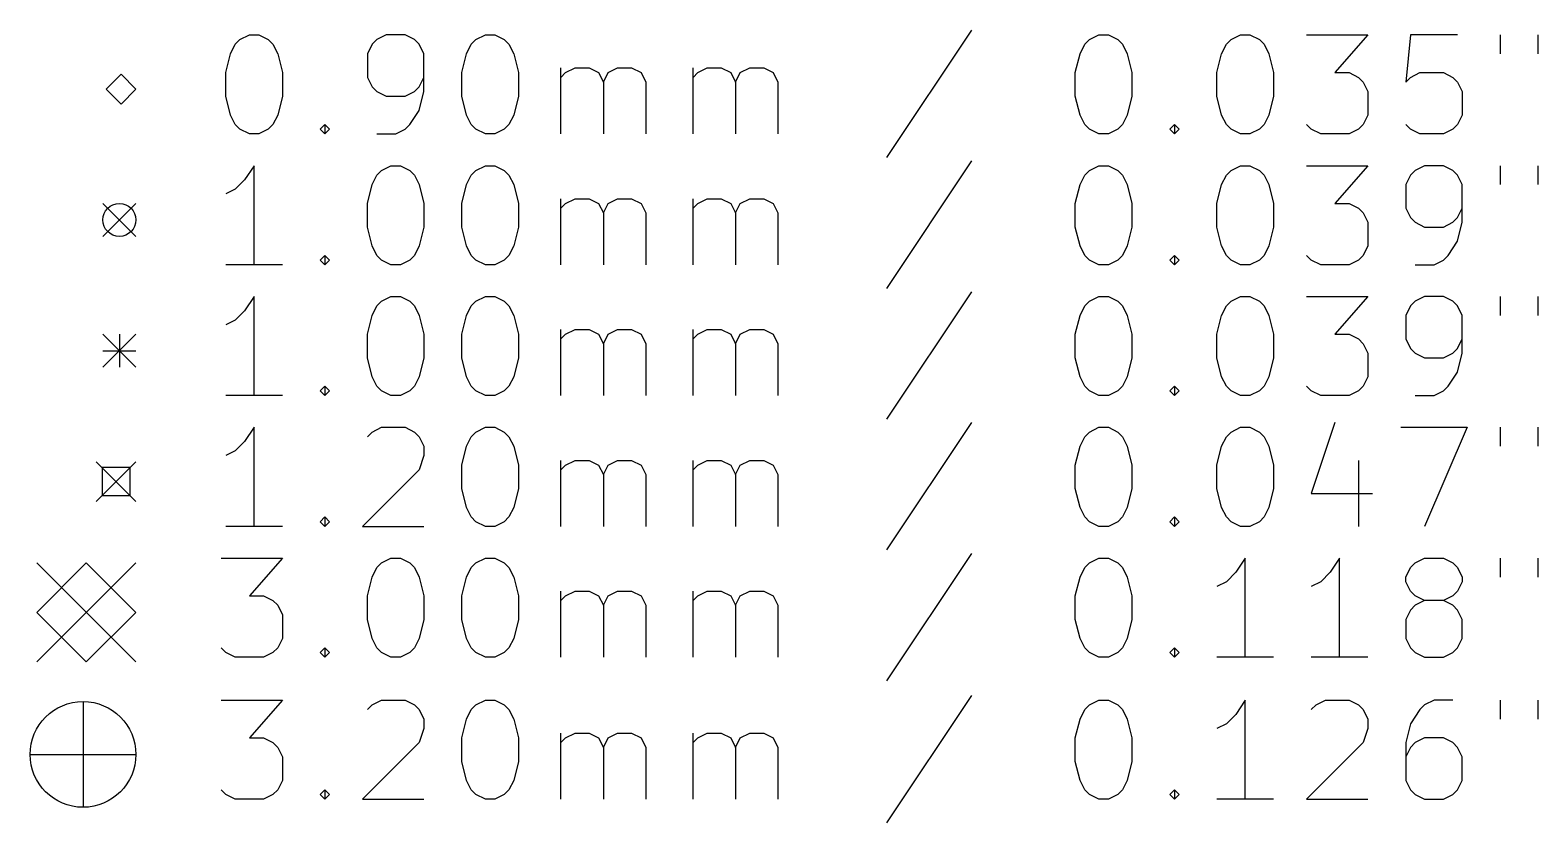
# Model space of a CAD drawing. Extents: x 102.2 to 195.4, y -184.4 to -88.1.
# Drawn here: x 102.16 to 147.8, y -183.97 to -159.97 of the extents above; entities that cross this region are included whole.
import ezdxf

# ---------------------------------------------------------------- set-up
doc = ezdxf.new("R2010")
doc.units = 0
doc.header["$MEASUREMENT"] = 0
doc.layers.add('BLACK', color=7, linetype='CONTINUOUS')

msp = doc.modelspace()

# ---------------------------------------------------------------- linework, layer by layer
at = {"layer": 'BLACK', "linetype": 'CONTINUOUS'}
for p, q in [((108.51, -160.261), (108.796, -160.118)), ((108.796, -160.118), (109.081, -160.118)), ((109.081, -160.118), (109.367, -160.261)), ((112.939, -160.118), (112.653, -160.261)), ((113.51, -160.118), (112.939, -160.118)), ((113.796, -160.261), (113.51, -160.118)), ((115.653, -160.261), (115.939, -160.118)), ((115.939, -160.118), (116.224, -160.118)), ((116.224, -160.118), (116.51, -160.261)), ((130.653, -159.975), (128.081, -163.832)), ((134.224, -160.261), (134.51, -160.118)), ((134.51, -160.118), (134.796, -160.118)), ((134.796, -160.118), (135.081, -160.261)), ((138.51, -160.261), (138.796, -160.118)), ((138.796, -160.118), (139.081, -160.118)), ((139.081, -160.118), (139.367, -160.261)), ((140.796, -160.118), (142.653, -160.118)), ((142.653, -160.118), (141.653, -161.261)), ((143.939, -160.118), (143.796, -161.547)), ((145.367, -160.118), (143.939, -160.118)), ((146.653, -160.118), (146.653, -160.69)), ((147.796, -160.118), (147.796, -160.69)), ((108.224, -160.69), (108.367, -160.404)), ((108.367, -160.404), (108.51, -160.261)), ((109.367, -160.261), (109.51, -160.404)), ((109.51, -160.404), (109.653, -160.69)), ((112.51, -160.404), (112.367, -160.69)), ((112.653, -160.261), (112.51, -160.404)), ((113.939, -160.404), (113.796, -160.261)), ((114.081, -160.69), (113.939, -160.404)), ((115.367, -160.69), (115.51, -160.404)), ((115.51, -160.404), (115.653, -160.261)), ((116.51, -160.261), (116.653, -160.404)), ((116.653, -160.404), (116.796, -160.69)), ((133.939, -160.69), (134.081, -160.404)), ((134.081, -160.404), (134.224, -160.261)), ((135.081, -160.261), (135.224, -160.404)), ((135.224, -160.404), (135.367, -160.69)), ((138.224, -160.69), (138.367, -160.404)), ((138.367, -160.404), (138.51, -160.261)), ((139.367, -160.261), (139.51, -160.404)), ((139.51, -160.404), (139.653, -160.69)), ((108.081, -161.261), (108.224, -160.69)), ((109.653, -160.69), (109.796, -161.261)), ((112.367, -160.69), (112.367, -161.404)), ((114.081, -161.832), (114.081, -160.69)), ((115.224, -161.261), (115.367, -160.69)), ((116.796, -160.69), (116.939, -161.261)), ((133.796, -161.261), (133.939, -160.69)), ((135.367, -160.69), (135.51, -161.261)), ((138.081, -161.261), (138.224, -160.69)), ((139.653, -160.69), (139.796, -161.261)), ((104.91, -161.311), (104.46, -161.761)), ((105.36, -161.761), (104.91, -161.311)), ((108.081, -161.975), (108.081, -161.261)), ((109.796, -161.261), (109.796, -161.975)), ((112.367, -161.404), (112.51, -161.69)), ((113.939, -161.69), (114.081, -161.404)), ((115.224, -161.975), (115.224, -161.261)), ((116.939, -161.261), (116.939, -161.975)), ((118.224, -163.118), (118.224, -161.118)), ((118.224, -161.404), (118.367, -161.261)), ((118.367, -161.261), (118.653, -161.118)), ((118.653, -161.118), (119.081, -161.118)), ((119.081, -161.118), (119.367, -161.261)), ((119.367, -161.261), (119.51, -161.547)), ((119.51, -161.547), (119.653, -161.261)), ((119.51, -161.547), (119.51, -163.118)), ((119.653, -161.261), (119.939, -161.118)), ((119.939, -161.118), (120.367, -161.118)), ((120.367, -161.118), (120.653, -161.261)), ((120.653, -161.261), (120.796, -161.547)), ((120.796, -161.547), (120.796, -163.118)), ((122.224, -163.118), (122.224, -161.118)), ((122.224, -161.404), (122.367, -161.261)), ((122.367, -161.261), (122.653, -161.118)), ((122.653, -161.118), (123.081, -161.118)), ((123.081, -161.118), (123.367, -161.261)), ((123.367, -161.261), (123.51, -161.547)), ((123.51, -161.547), (123.653, -161.261)), ((123.51, -161.547), (123.51, -163.118)), ((123.653, -161.261), (123.939, -161.118)), ((123.939, -161.118), (124.367, -161.118)), ((124.367, -161.118), (124.653, -161.261)), ((124.653, -161.261), (124.796, -161.547)), ((124.796, -161.547), (124.796, -163.118)), ((133.796, -161.975), (133.796, -161.261)), ((135.51, -161.261), (135.51, -161.975)), ((138.081, -161.975), (138.081, -161.261)), ((139.796, -161.261), (139.796, -161.975)), ((141.653, -161.261), (142.081, -161.261)), ((142.081, -161.261), (142.367, -161.404)), ((142.367, -161.404), (142.51, -161.547)), ((142.51, -161.547), (142.653, -161.832)), ((143.796, -161.547), (143.939, -161.404)), ((143.939, -161.404), (144.224, -161.261)), ((144.224, -161.261), (144.939, -161.261)), ((144.939, -161.261), (145.224, -161.404)), ((145.224, -161.404), (145.367, -161.547)), ((145.367, -161.547), (145.51, -161.832)), ((104.46, -161.761), (104.91, -162.211)), ((104.91, -162.211), (105.36, -161.761)), ((108.224, -162.547), (108.081, -161.975)), ((109.796, -161.975), (109.653, -162.547)), ((112.51, -161.69), (112.653, -161.832)), ((112.653, -161.832), (112.939, -161.975)), ((112.939, -161.975), (113.51, -161.975)), ((113.51, -161.975), (113.796, -161.832)), ((113.796, -161.832), (113.939, -161.69)), ((113.939, -162.404), (114.081, -161.832)), ((115.367, -162.547), (115.224, -161.975)), ((116.939, -161.975), (116.796, -162.547)), ((133.939, -162.547), (133.796, -161.975)), ((135.51, -161.975), (135.367, -162.547)), ((138.224, -162.547), (138.081, -161.975)), ((139.796, -161.975), (139.653, -162.547)), ((142.653, -161.832), (142.653, -162.547)), ((145.51, -161.832), (145.51, -162.547)), ((113.653, -162.832), (113.939, -162.404)), ((108.367, -162.832), (108.224, -162.547)), ((108.51, -162.975), (108.367, -162.832)), ((109.51, -162.832), (109.367, -162.975)), ((109.653, -162.547), (109.51, -162.832)), ((110.939, -162.975), (111.081, -162.832)), ((111.081, -162.832), (111.224, -162.975)), ((111.081, -162.832), (111.081, -163.118)), ((113.51, -162.975), (113.653, -162.832)), ((115.51, -162.832), (115.367, -162.547)), ((115.653, -162.975), (115.51, -162.832)), ((116.653, -162.832), (116.51, -162.975)), ((116.796, -162.547), (116.653, -162.832)), ((134.081, -162.832), (133.939, -162.547)), ((134.224, -162.975), (134.081, -162.832)), ((135.224, -162.832), (135.081, -162.975)), ((135.367, -162.547), (135.224, -162.832)), ((136.653, -162.975), (136.796, -162.832)), ((136.796, -162.832), (136.939, -162.975)), ((136.796, -162.832), (136.796, -163.118)), ((138.367, -162.832), (138.224, -162.547)), ((138.51, -162.975), (138.367, -162.832)), ((139.51, -162.832), (139.367, -162.975)), ((139.653, -162.547), (139.51, -162.832)), ((140.939, -162.975), (140.796, -162.832)), ((142.51, -162.832), (142.367, -162.975)), ((142.653, -162.547), (142.51, -162.832)), ((143.939, -162.975), (143.796, -162.832)), ((145.367, -162.832), (145.224, -162.975)), ((145.51, -162.547), (145.367, -162.832)), ((108.796, -163.118), (108.51, -162.975)), ((109.081, -163.118), (108.796, -163.118)), ((109.367, -162.975), (109.081, -163.118)), ((111.081, -163.118), (110.939, -162.975)), ((111.224, -162.975), (111.081, -163.118)), ((112.653, -163.118), (113.224, -163.118)), ((113.224, -163.118), (113.51, -162.975)), ((115.939, -163.118), (115.653, -162.975)), ((116.224, -163.118), (115.939, -163.118)), ((116.51, -162.975), (116.224, -163.118)), ((134.51, -163.118), (134.224, -162.975)), ((134.796, -163.118), (134.51, -163.118)), ((135.081, -162.975), (134.796, -163.118)), ((136.796, -163.118), (136.653, -162.975)), ((136.939, -162.975), (136.796, -163.118)), ((138.796, -163.118), (138.51, -162.975)), ((139.081, -163.118), (138.796, -163.118)), ((139.367, -162.975), (139.081, -163.118)), ((141.224, -163.118), (140.939, -162.975)), ((142.081, -163.118), (141.224, -163.118)), ((142.367, -162.975), (142.081, -163.118)), ((144.224, -163.118), (143.939, -162.975)), ((144.939, -163.118), (144.224, -163.118)), ((145.224, -162.975), (144.939, -163.118)), ((108.939, -164.078), (108.653, -164.507)), ((108.939, -167.078), (108.939, -164.078)), ((112.653, -164.364), (112.796, -164.221)), ((112.796, -164.221), (113.081, -164.078)), ((113.081, -164.078), (113.367, -164.078)), ((113.367, -164.078), (113.653, -164.221)), ((113.653, -164.221), (113.796, -164.364)), ((115.51, -164.364), (115.653, -164.221)), ((115.653, -164.221), (115.939, -164.078)), ((115.939, -164.078), (116.224, -164.078)), ((116.224, -164.078), (116.51, -164.221)), ((116.51, -164.221), (116.653, -164.364)), ((130.653, -163.935), (128.081, -167.792)), ((134.081, -164.364), (134.224, -164.221)), ((134.224, -164.221), (134.51, -164.078)), ((134.51, -164.078), (134.796, -164.078)), ((134.796, -164.078), (135.081, -164.221)), ((135.081, -164.221), (135.224, -164.364)), ((138.367, -164.364), (138.51, -164.221)), ((138.51, -164.221), (138.796, -164.078)), ((138.796, -164.078), (139.081, -164.078)), ((139.081, -164.078), (139.367, -164.221)), ((139.367, -164.221), (139.51, -164.364)), ((140.796, -164.078), (142.653, -164.078)), ((142.653, -164.078), (141.653, -165.221)), ((144.081, -164.221), (143.939, -164.364)), ((144.367, -164.078), (144.081, -164.221)), ((144.939, -164.078), (144.367, -164.078)), ((145.224, -164.221), (144.939, -164.078)), ((145.367, -164.364), (145.224, -164.221)), ((146.653, -164.078), (146.653, -164.65)), ((147.796, -164.078), (147.796, -164.65)), ((108.653, -164.507), (108.367, -164.792)), ((112.367, -165.221), (112.51, -164.65)), ((112.51, -164.65), (112.653, -164.364)), ((113.796, -164.364), (113.939, -164.65)), ((113.939, -164.65), (114.081, -165.221)), ((115.224, -165.221), (115.367, -164.65)), ((115.367, -164.65), (115.51, -164.364)), ((116.653, -164.364), (116.796, -164.65)), ((116.796, -164.65), (116.939, -165.221)), ((133.796, -165.221), (133.939, -164.65)), ((133.939, -164.65), (134.081, -164.364)), ((135.224, -164.364), (135.367, -164.65)), ((135.367, -164.65), (135.51, -165.221)), ((138.081, -165.221), (138.224, -164.65)), ((138.224, -164.65), (138.367, -164.364)), ((139.51, -164.364), (139.653, -164.65)), ((139.653, -164.65), (139.796, -165.221)), ((143.939, -164.364), (143.796, -164.65)), ((143.796, -164.65), (143.796, -165.364)), ((145.51, -164.65), (145.367, -164.364)), ((145.51, -165.792), (145.51, -164.65)), ((108.367, -164.792), (108.081, -164.935)), ((118.224, -167.078), (118.224, -165.078)), ((118.367, -165.221), (118.653, -165.078)), ((118.653, -165.078), (119.081, -165.078)), ((119.081, -165.078), (119.367, -165.221)), ((119.653, -165.221), (119.939, -165.078)), ((119.939, -165.078), (120.367, -165.078)), ((120.367, -165.078), (120.653, -165.221)), ((122.224, -167.078), (122.224, -165.078)), ((122.367, -165.221), (122.653, -165.078)), ((122.653, -165.078), (123.081, -165.078)), ((123.081, -165.078), (123.367, -165.221)), ((123.653, -165.221), (123.939, -165.078)), ((123.939, -165.078), (124.367, -165.078)), ((124.367, -165.078), (124.653, -165.221)), ((104.36, -165.221), (105.36, -166.221)), ((105.36, -165.221), (104.36, -166.221)), ((112.367, -165.935), (112.367, -165.221)), ((114.081, -165.221), (114.081, -165.935)), ((115.224, -165.935), (115.224, -165.221)), ((116.939, -165.221), (116.939, -165.935)), ((118.224, -165.364), (118.367, -165.221)), ((119.367, -165.221), (119.51, -165.507)), ((119.51, -165.507), (119.653, -165.221)), ((119.51, -165.507), (119.51, -167.078)), ((120.653, -165.221), (120.796, -165.507)), ((120.796, -165.507), (120.796, -167.078)), ((122.224, -165.364), (122.367, -165.221)), ((123.367, -165.221), (123.51, -165.507)), ((123.51, -165.507), (123.653, -165.221)), ((123.51, -165.507), (123.51, -167.078)), ((124.653, -165.221), (124.796, -165.507)), ((124.796, -165.507), (124.796, -167.078)), ((133.796, -165.935), (133.796, -165.221)), ((135.51, -165.221), (135.51, -165.935)), ((138.081, -165.935), (138.081, -165.221)), ((139.796, -165.221), (139.796, -165.935)), ((141.653, -165.221), (142.081, -165.221)), ((142.081, -165.221), (142.367, -165.364)), ((142.367, -165.364), (142.51, -165.507)), ((142.51, -165.507), (142.653, -165.792)), ((143.796, -165.364), (143.939, -165.65)), ((143.939, -165.65), (144.081, -165.792)), ((145.224, -165.792), (145.367, -165.65)), ((145.367, -165.65), (145.51, -165.364)), ((112.51, -166.507), (112.367, -165.935)), ((114.081, -165.935), (113.939, -166.507)), ((115.367, -166.507), (115.224, -165.935)), ((116.939, -165.935), (116.796, -166.507)), ((133.939, -166.507), (133.796, -165.935)), ((135.51, -165.935), (135.367, -166.507)), ((138.224, -166.507), (138.081, -165.935)), ((139.796, -165.935), (139.653, -166.507)), ((142.653, -165.792), (142.653, -166.507)), ((144.081, -165.792), (144.367, -165.935)), ((144.367, -165.935), (144.939, -165.935)), ((144.939, -165.935), (145.224, -165.792)), ((145.367, -166.364), (145.51, -165.792)), ((112.653, -166.792), (112.51, -166.507)), ((113.939, -166.507), (113.796, -166.792)), ((115.51, -166.792), (115.367, -166.507)), ((116.796, -166.507), (116.653, -166.792)), ((134.081, -166.792), (133.939, -166.507)), ((135.367, -166.507), (135.224, -166.792)), ((138.367, -166.792), (138.224, -166.507)), ((139.653, -166.507), (139.51, -166.792)), ((142.653, -166.507), (142.51, -166.792)), ((145.081, -166.792), (145.367, -166.364)), ((110.939, -166.935), (111.081, -166.792)), ((111.081, -167.078), (110.939, -166.935)), ((111.081, -166.792), (111.224, -166.935)), ((111.081, -166.792), (111.081, -167.078)), ((111.224, -166.935), (111.081, -167.078)), ((112.796, -166.935), (112.653, -166.792)), ((113.081, -167.078), (112.796, -166.935)), ((113.653, -166.935), (113.367, -167.078)), ((113.796, -166.792), (113.653, -166.935)), ((115.653, -166.935), (115.51, -166.792)), ((115.939, -167.078), (115.653, -166.935)), ((116.51, -166.935), (116.224, -167.078)), ((116.653, -166.792), (116.51, -166.935)), ((134.224, -166.935), (134.081, -166.792)), ((134.51, -167.078), (134.224, -166.935)), ((135.081, -166.935), (134.796, -167.078)), ((135.224, -166.792), (135.081, -166.935)), ((136.653, -166.935), (136.796, -166.792)), ((136.796, -167.078), (136.653, -166.935)), ((136.796, -166.792), (136.939, -166.935)), ((136.796, -166.792), (136.796, -167.078)), ((136.939, -166.935), (136.796, -167.078)), ((138.51, -166.935), (138.367, -166.792)), ((138.796, -167.078), (138.51, -166.935)), ((139.367, -166.935), (139.081, -167.078)), ((139.51, -166.792), (139.367, -166.935)), ((140.939, -166.935), (140.796, -166.792)), ((141.224, -167.078), (140.939, -166.935)), ((142.367, -166.935), (142.081, -167.078)), ((142.51, -166.792), (142.367, -166.935)), ((144.653, -167.078), (144.939, -166.935)), ((144.939, -166.935), (145.081, -166.792)), ((109.796, -167.078), (108.081, -167.078)), ((113.367, -167.078), (113.081, -167.078)), ((116.224, -167.078), (115.939, -167.078)), ((134.796, -167.078), (134.51, -167.078)), ((139.081, -167.078), (138.796, -167.078)), ((142.081, -167.078), (141.224, -167.078)), ((144.081, -167.078), (144.653, -167.078)), ((130.653, -167.895), (128.081, -171.752)), ((108.939, -168.038), (108.653, -168.467)), ((108.939, -171.038), (108.939, -168.038)), ((112.51, -168.61), (112.653, -168.324)), ((112.653, -168.324), (112.796, -168.181)), ((112.796, -168.181), (113.081, -168.038)), ((113.081, -168.038), (113.367, -168.038)), ((113.367, -168.038), (113.653, -168.181)), ((113.653, -168.181), (113.796, -168.324)), ((113.796, -168.324), (113.939, -168.61)), ((115.367, -168.61), (115.51, -168.324)), ((115.51, -168.324), (115.653, -168.181)), ((115.653, -168.181), (115.939, -168.038)), ((115.939, -168.038), (116.224, -168.038)), ((116.224, -168.038), (116.51, -168.181)), ((116.51, -168.181), (116.653, -168.324)), ((116.653, -168.324), (116.796, -168.61)), ((133.939, -168.61), (134.081, -168.324)), ((134.081, -168.324), (134.224, -168.181)), ((134.224, -168.181), (134.51, -168.038)), ((134.51, -168.038), (134.796, -168.038)), ((134.796, -168.038), (135.081, -168.181)), ((135.081, -168.181), (135.224, -168.324)), ((135.224, -168.324), (135.367, -168.61)), ((138.224, -168.61), (138.367, -168.324)), ((138.367, -168.324), (138.51, -168.181)), ((138.51, -168.181), (138.796, -168.038)), ((138.796, -168.038), (139.081, -168.038)), ((139.081, -168.038), (139.367, -168.181)), ((139.367, -168.181), (139.51, -168.324)), ((139.51, -168.324), (139.653, -168.61)), ((140.796, -168.038), (142.653, -168.038)), ((142.653, -168.038), (141.653, -169.181)), ((143.939, -168.324), (143.796, -168.61)), ((144.081, -168.181), (143.939, -168.324)), ((144.367, -168.038), (144.081, -168.181)), ((144.939, -168.038), (144.367, -168.038)), ((145.224, -168.181), (144.939, -168.038)), ((145.367, -168.324), (145.224, -168.181)), ((145.51, -168.61), (145.367, -168.324)), ((146.653, -168.038), (146.653, -168.61)), ((147.796, -168.038), (147.796, -168.61)), ((108.367, -168.752), (108.081, -168.895)), ((108.653, -168.467), (108.367, -168.752)), ((112.367, -169.181), (112.51, -168.61)), ((113.939, -168.61), (114.081, -169.181)), ((115.224, -169.181), (115.367, -168.61)), ((116.796, -168.61), (116.939, -169.181)), ((133.796, -169.181), (133.939, -168.61)), ((135.367, -168.61), (135.51, -169.181)), ((138.081, -169.181), (138.224, -168.61)), ((139.653, -168.61), (139.796, -169.181)), ((143.796, -168.61), (143.796, -169.324)), ((145.51, -169.752), (145.51, -168.61)), ((104.359, -169.181), (105.36, -170.181)), ((105.36, -169.181), (104.359, -170.181)), ((104.86, -169.181), (104.86, -170.181)), ((112.367, -169.895), (112.367, -169.181)), ((114.081, -169.181), (114.081, -169.895)), ((115.224, -169.895), (115.224, -169.181)), ((116.939, -169.181), (116.939, -169.895)), ((118.224, -171.038), (118.224, -169.038)), ((118.224, -169.324), (118.367, -169.181)), ((118.367, -169.181), (118.653, -169.038)), ((118.653, -169.038), (119.081, -169.038)), ((119.081, -169.038), (119.367, -169.181)), ((119.367, -169.181), (119.51, -169.467)), ((119.51, -169.467), (119.653, -169.181)), ((119.653, -169.181), (119.939, -169.038)), ((119.939, -169.038), (120.367, -169.038)), ((120.367, -169.038), (120.653, -169.181)), ((120.653, -169.181), (120.796, -169.467)), ((122.224, -171.038), (122.224, -169.038)), ((122.224, -169.324), (122.367, -169.181)), ((122.367, -169.181), (122.653, -169.038)), ((122.653, -169.038), (123.081, -169.038)), ((123.081, -169.038), (123.367, -169.181)), ((123.367, -169.181), (123.51, -169.467)), ((123.51, -169.467), (123.653, -169.181)), ((123.653, -169.181), (123.939, -169.038)), ((123.939, -169.038), (124.367, -169.038)), ((124.367, -169.038), (124.653, -169.181)), ((124.653, -169.181), (124.796, -169.467)), ((133.796, -169.895), (133.796, -169.181)), ((135.51, -169.181), (135.51, -169.895)), ((138.081, -169.895), (138.081, -169.181)), ((139.796, -169.181), (139.796, -169.895)), ((141.653, -169.181), (142.081, -169.181)), ((142.081, -169.181), (142.367, -169.324)), ((104.359, -169.681), (105.36, -169.681)), ((119.51, -169.467), (119.51, -171.038)), ((120.796, -169.467), (120.796, -171.038)), ((123.51, -169.467), (123.51, -171.038)), ((124.796, -169.467), (124.796, -171.038)), ((142.367, -169.324), (142.51, -169.467)), ((142.51, -169.467), (142.653, -169.752)), ((142.653, -169.752), (142.653, -170.467)), ((143.796, -169.324), (143.939, -169.61)), ((143.939, -169.61), (144.081, -169.752)), ((144.081, -169.752), (144.367, -169.895)), ((144.939, -169.895), (145.224, -169.752)), ((145.224, -169.752), (145.367, -169.61)), ((145.367, -169.61), (145.51, -169.324)), ((145.367, -170.324), (145.51, -169.752)), ((112.51, -170.467), (112.367, -169.895)), ((114.081, -169.895), (113.939, -170.467)), ((115.367, -170.467), (115.224, -169.895)), ((116.939, -169.895), (116.796, -170.467)), ((133.939, -170.467), (133.796, -169.895)), ((135.51, -169.895), (135.367, -170.467)), ((138.224, -170.467), (138.081, -169.895)), ((139.796, -169.895), (139.653, -170.467)), ((144.367, -169.895), (144.939, -169.895)), ((112.653, -170.752), (112.51, -170.467)), ((113.939, -170.467), (113.796, -170.752)), ((115.51, -170.752), (115.367, -170.467)), ((116.796, -170.467), (116.653, -170.752)), ((134.081, -170.752), (133.939, -170.467)), ((135.367, -170.467), (135.224, -170.752)), ((138.367, -170.752), (138.224, -170.467)), ((139.653, -170.467), (139.51, -170.752)), ((142.653, -170.467), (142.51, -170.752)), ((145.081, -170.752), (145.367, -170.324)), ((109.796, -171.038), (108.081, -171.038)), ((110.939, -170.895), (111.081, -170.752)), ((111.081, -171.038), (110.939, -170.895)), ((111.081, -170.752), (111.224, -170.895)), ((111.081, -170.752), (111.081, -171.038)), ((111.224, -170.895), (111.081, -171.038)), ((112.796, -170.895), (112.653, -170.752)), ((113.081, -171.038), (112.796, -170.895)), ((113.367, -171.038), (113.081, -171.038)), ((113.653, -170.895), (113.367, -171.038)), ((113.796, -170.752), (113.653, -170.895)), ((115.653, -170.895), (115.51, -170.752)), ((115.939, -171.038), (115.653, -170.895)), ((116.224, -171.038), (115.939, -171.038)), ((116.51, -170.895), (116.224, -171.038)), ((116.653, -170.752), (116.51, -170.895)), ((134.224, -170.895), (134.081, -170.752)), ((134.51, -171.038), (134.224, -170.895)), ((134.796, -171.038), (134.51, -171.038)), ((135.081, -170.895), (134.796, -171.038)), ((135.224, -170.752), (135.081, -170.895)), ((136.653, -170.895), (136.796, -170.752)), ((136.796, -171.038), (136.653, -170.895)), ((136.796, -170.752), (136.939, -170.895)), ((136.796, -170.752), (136.796, -171.038)), ((136.939, -170.895), (136.796, -171.038)), ((138.51, -170.895), (138.367, -170.752)), ((138.796, -171.038), (138.51, -170.895)), ((139.081, -171.038), (138.796, -171.038)), ((139.367, -170.895), (139.081, -171.038)), ((139.51, -170.752), (139.367, -170.895)), ((140.939, -170.895), (140.796, -170.752)), ((141.224, -171.038), (140.939, -170.895)), ((142.081, -171.038), (141.224, -171.038)), ((142.367, -170.895), (142.081, -171.038)), ((142.51, -170.752), (142.367, -170.895)), ((144.081, -171.038), (144.653, -171.038)), ((144.653, -171.038), (144.939, -170.895)), ((144.939, -170.895), (145.081, -170.752)), ((108.939, -171.998), (108.653, -172.427)), ((108.939, -174.998), (108.939, -171.998)), ((112.51, -172.141), (112.796, -171.998)), ((112.796, -171.998), (113.51, -171.998)), ((113.51, -171.998), (113.796, -172.141)), ((115.653, -172.141), (115.939, -171.998)), ((115.939, -171.998), (116.224, -171.998)), ((116.224, -171.998), (116.51, -172.141)), ((130.653, -171.855), (128.081, -175.712)), ((134.224, -172.141), (134.51, -171.998)), ((134.51, -171.998), (134.796, -171.998)), ((134.796, -171.998), (135.081, -172.141)), ((138.51, -172.141), (138.796, -171.998)), ((138.796, -171.998), (139.081, -171.998)), ((139.081, -171.998), (139.367, -172.141)), ((141.653, -171.855), (140.939, -173.998)), ((143.653, -171.998), (145.653, -171.998)), ((145.653, -171.998), (144.367, -174.998)), ((146.653, -171.998), (146.653, -172.57)), ((147.796, -171.998), (147.796, -172.57)), ((108.653, -172.427), (108.367, -172.712)), ((112.367, -172.284), (112.51, -172.141)), ((113.796, -172.141), (113.939, -172.284)), ((113.939, -172.284), (114.081, -172.57)), ((115.367, -172.57), (115.51, -172.284)), ((115.51, -172.284), (115.653, -172.141)), ((116.51, -172.141), (116.653, -172.284)), ((116.653, -172.284), (116.796, -172.57)), ((133.939, -172.57), (134.081, -172.284)), ((134.081, -172.284), (134.224, -172.141)), ((135.081, -172.141), (135.224, -172.284)), ((135.224, -172.284), (135.367, -172.57)), ((138.224, -172.57), (138.367, -172.284)), ((138.367, -172.284), (138.51, -172.141)), ((139.367, -172.141), (139.51, -172.284)), ((139.51, -172.284), (139.653, -172.57)), ((108.367, -172.712), (108.081, -172.855)), ((114.081, -172.855), (113.939, -173.284)), ((114.081, -172.57), (114.081, -172.855)), ((115.224, -173.141), (115.367, -172.57)), ((116.796, -172.57), (116.939, -173.141)), ((133.796, -173.141), (133.939, -172.57)), ((135.367, -172.57), (135.51, -173.141)), ((138.081, -173.141), (138.224, -172.57)), ((139.653, -172.57), (139.796, -173.141)), ((104.16, -173.041), (105.36, -174.241)), ((105.36, -173.041), (104.16, -174.241)), ((105.184, -173.217), (104.336, -173.217)), ((104.336, -173.217), (104.336, -174.065)), ((105.184, -174.065), (105.184, -173.217)), ((113.939, -173.284), (112.224, -174.998)), ((115.224, -173.855), (115.224, -173.141)), ((116.939, -173.141), (116.939, -173.855)), ((118.224, -174.998), (118.224, -172.998)), ((118.224, -173.284), (118.367, -173.141)), ((118.367, -173.141), (118.653, -172.998)), ((118.653, -172.998), (119.081, -172.998)), ((119.081, -172.998), (119.367, -173.141)), ((119.367, -173.141), (119.51, -173.427)), ((119.51, -173.427), (119.653, -173.141)), ((119.653, -173.141), (119.939, -172.998)), ((119.939, -172.998), (120.367, -172.998)), ((120.367, -172.998), (120.653, -173.141)), ((120.653, -173.141), (120.796, -173.427)), ((122.224, -174.998), (122.224, -172.998)), ((122.224, -173.284), (122.367, -173.141)), ((122.367, -173.141), (122.653, -172.998)), ((122.653, -172.998), (123.081, -172.998)), ((123.081, -172.998), (123.367, -173.141)), ((123.367, -173.141), (123.51, -173.427)), ((123.51, -173.427), (123.653, -173.141)), ((123.653, -173.141), (123.939, -172.998)), ((123.939, -172.998), (124.367, -172.998)), ((124.367, -172.998), (124.653, -173.141)), ((124.653, -173.141), (124.796, -173.427)), ((133.796, -173.855), (133.796, -173.141)), ((135.51, -173.141), (135.51, -173.855)), ((138.081, -173.855), (138.081, -173.141)), ((139.796, -173.141), (139.796, -173.855)), ((142.367, -172.998), (142.367, -174.998)), ((115.367, -174.427), (115.224, -173.855)), ((116.939, -173.855), (116.796, -174.427)), ((119.51, -173.427), (119.51, -174.998)), ((120.796, -173.427), (120.796, -174.998)), ((123.51, -173.427), (123.51, -174.998)), ((124.796, -173.427), (124.796, -174.998)), ((133.939, -174.427), (133.796, -173.855)), ((135.51, -173.855), (135.367, -174.427)), ((138.224, -174.427), (138.081, -173.855)), ((139.796, -173.855), (139.653, -174.427)), ((104.336, -174.065), (105.184, -174.065)), ((140.939, -173.998), (142.796, -173.998)), ((110.939, -174.855), (111.081, -174.712)), ((111.081, -174.712), (111.224, -174.855)), ((111.081, -174.712), (111.081, -174.998)), ((115.51, -174.712), (115.367, -174.427)), ((115.653, -174.855), (115.51, -174.712)), ((116.653, -174.712), (116.51, -174.855)), ((116.796, -174.427), (116.653, -174.712)), ((134.081, -174.712), (133.939, -174.427)), ((134.224, -174.855), (134.081, -174.712)), ((135.224, -174.712), (135.081, -174.855)), ((135.367, -174.427), (135.224, -174.712)), ((136.653, -174.855), (136.796, -174.712)), ((136.796, -174.712), (136.939, -174.855)), ((136.796, -174.712), (136.796, -174.998)), ((138.367, -174.712), (138.224, -174.427)), ((138.51, -174.855), (138.367, -174.712)), ((139.51, -174.712), (139.367, -174.855)), ((139.653, -174.427), (139.51, -174.712)), ((109.796, -174.998), (108.081, -174.998)), ((111.081, -174.998), (110.939, -174.855)), ((111.224, -174.855), (111.081, -174.998)), ((112.224, -174.998), (114.081, -174.998)), ((115.939, -174.998), (115.653, -174.855)), ((116.224, -174.998), (115.939, -174.998)), ((116.51, -174.855), (116.224, -174.998)), ((134.51, -174.998), (134.224, -174.855)), ((134.796, -174.998), (134.51, -174.998)), ((135.081, -174.855), (134.796, -174.998)), ((136.796, -174.998), (136.653, -174.855)), ((136.939, -174.855), (136.796, -174.998)), ((138.796, -174.998), (138.51, -174.855)), ((139.081, -174.998), (138.796, -174.998)), ((139.367, -174.855), (139.081, -174.998)), ((102.36, -176.101), (105.36, -179.101)), ((105.36, -176.101), (102.36, -179.101)), ((103.86, -176.101), (102.36, -177.601)), ((105.36, -177.601), (103.86, -176.101)), ((107.939, -175.958), (109.796, -175.958)), ((109.796, -175.958), (108.796, -177.101)), ((112.653, -176.244), (112.796, -176.101)), ((112.796, -176.101), (113.081, -175.958)), ((113.081, -175.958), (113.367, -175.958)), ((113.367, -175.958), (113.653, -176.101)), ((113.653, -176.101), (113.796, -176.244)), ((115.51, -176.244), (115.653, -176.101)), ((115.653, -176.101), (115.939, -175.958)), ((115.939, -175.958), (116.224, -175.958)), ((116.224, -175.958), (116.51, -176.101)), ((116.51, -176.101), (116.653, -176.244)), ((130.653, -175.815), (128.081, -179.672)), ((134.081, -176.244), (134.224, -176.101)), ((134.224, -176.101), (134.51, -175.958)), ((134.51, -175.958), (134.796, -175.958)), ((134.796, -175.958), (135.081, -176.101)), ((135.081, -176.101), (135.224, -176.244)), ((138.939, -175.958), (138.653, -176.387)), ((138.939, -178.958), (138.939, -175.958)), ((141.796, -175.958), (141.51, -176.387)), ((141.796, -178.958), (141.796, -175.958)), ((143.939, -176.244), (144.081, -176.101)), ((144.081, -176.101), (144.367, -175.958)), ((144.367, -175.958), (144.939, -175.958)), ((144.939, -175.958), (145.224, -176.101)), ((145.224, -176.101), (145.367, -176.244)), ((146.653, -175.958), (146.653, -176.53)), ((147.796, -175.958), (147.796, -176.53)), ((112.367, -177.101), (112.51, -176.53)), ((112.51, -176.53), (112.653, -176.244)), ((113.796, -176.244), (113.939, -176.53)), ((113.939, -176.53), (114.081, -177.101)), ((115.224, -177.101), (115.367, -176.53)), ((115.367, -176.53), (115.51, -176.244)), ((116.653, -176.244), (116.796, -176.53)), ((116.796, -176.53), (116.939, -177.101)), ((133.796, -177.101), (133.939, -176.53)), ((133.939, -176.53), (134.081, -176.244)), ((135.224, -176.244), (135.367, -176.53)), ((135.367, -176.53), (135.51, -177.101)), ((138.653, -176.387), (138.367, -176.672)), ((141.51, -176.387), (141.224, -176.672)), ((143.796, -176.53), (143.939, -176.244)), ((143.796, -176.672), (143.796, -176.53)), ((145.367, -176.244), (145.51, -176.53)), ((145.51, -176.53), (145.51, -176.672)), ((118.224, -178.958), (118.224, -176.958)), ((118.367, -177.101), (118.653, -176.958)), ((118.653, -176.958), (119.081, -176.958)), ((119.081, -176.958), (119.367, -177.101)), ((119.653, -177.101), (119.939, -176.958)), ((119.939, -176.958), (120.367, -176.958)), ((120.367, -176.958), (120.653, -177.101)), ((122.224, -178.958), (122.224, -176.958)), ((122.367, -177.101), (122.653, -176.958)), ((122.653, -176.958), (123.081, -176.958)), ((123.081, -176.958), (123.367, -177.101)), ((123.653, -177.101), (123.939, -176.958)), ((123.939, -176.958), (124.367, -176.958)), ((124.367, -176.958), (124.653, -177.101)), ((138.367, -176.672), (138.081, -176.815)), ((141.224, -176.672), (140.939, -176.815)), ((143.939, -176.958), (143.796, -176.672)), ((144.081, -177.101), (143.939, -176.958)), ((145.367, -176.958), (145.224, -177.101)), ((145.51, -176.672), (145.367, -176.958)), ((108.796, -177.101), (109.224, -177.101)), ((109.224, -177.101), (109.51, -177.244)), ((109.51, -177.244), (109.653, -177.387)), ((109.653, -177.387), (109.796, -177.672)), ((112.367, -177.815), (112.367, -177.101)), ((114.081, -177.101), (114.081, -177.815)), ((115.224, -177.815), (115.224, -177.101)), ((116.939, -177.101), (116.939, -177.815)), ((118.224, -177.244), (118.367, -177.101)), ((119.367, -177.101), (119.51, -177.387)), ((119.51, -177.387), (119.653, -177.101)), ((119.51, -177.387), (119.51, -178.958)), ((120.653, -177.101), (120.796, -177.387)), ((120.796, -177.387), (120.796, -178.958)), ((122.224, -177.244), (122.367, -177.101)), ((123.367, -177.101), (123.51, -177.387)), ((123.51, -177.387), (123.653, -177.101)), ((123.51, -177.387), (123.51, -178.958)), ((124.653, -177.101), (124.796, -177.387)), ((124.796, -177.387), (124.796, -178.958)), ((133.796, -177.815), (133.796, -177.101)), ((135.51, -177.101), (135.51, -177.815)), ((144.081, -177.387), (143.939, -177.53)), ((144.367, -177.244), (144.081, -177.101)), ((144.367, -177.244), (144.081, -177.387)), ((144.939, -177.244), (144.367, -177.244)), ((145.224, -177.101), (144.939, -177.244)), ((145.224, -177.387), (144.939, -177.244)), ((145.367, -177.53), (145.224, -177.387)), ((102.36, -177.601), (103.86, -179.101)), ((103.86, -179.101), (105.36, -177.601)), ((109.796, -177.672), (109.796, -178.387)), ((112.51, -178.387), (112.367, -177.815)), ((114.081, -177.815), (113.939, -178.387)), ((115.367, -178.387), (115.224, -177.815)), ((116.939, -177.815), (116.796, -178.387)), ((133.939, -178.387), (133.796, -177.815)), ((135.51, -177.815), (135.367, -178.387)), ((143.939, -177.53), (143.796, -177.815)), ((143.796, -177.815), (143.796, -178.387)), ((145.51, -177.815), (145.367, -177.53)), ((145.51, -178.387), (145.51, -177.815)), ((109.796, -178.387), (109.653, -178.672)), ((112.653, -178.672), (112.51, -178.387)), ((113.939, -178.387), (113.796, -178.672)), ((115.51, -178.672), (115.367, -178.387)), ((116.796, -178.387), (116.653, -178.672)), ((134.081, -178.672), (133.939, -178.387)), ((135.367, -178.387), (135.224, -178.672)), ((143.796, -178.387), (143.939, -178.672)), ((145.367, -178.672), (145.51, -178.387)), ((108.081, -178.815), (107.939, -178.672)), ((108.367, -178.958), (108.081, -178.815)), ((109.51, -178.815), (109.224, -178.958)), ((109.653, -178.672), (109.51, -178.815)), ((110.939, -178.815), (111.081, -178.672)), ((111.081, -178.958), (110.939, -178.815)), ((111.081, -178.672), (111.224, -178.815)), ((111.081, -178.672), (111.081, -178.958)), ((111.224, -178.815), (111.081, -178.958)), ((112.796, -178.815), (112.653, -178.672)), ((113.081, -178.958), (112.796, -178.815)), ((113.653, -178.815), (113.367, -178.958)), ((113.796, -178.672), (113.653, -178.815)), ((115.653, -178.815), (115.51, -178.672)), ((115.939, -178.958), (115.653, -178.815)), ((116.51, -178.815), (116.224, -178.958)), ((116.653, -178.672), (116.51, -178.815)), ((134.224, -178.815), (134.081, -178.672)), ((134.51, -178.958), (134.224, -178.815)), ((135.081, -178.815), (134.796, -178.958)), ((135.224, -178.672), (135.081, -178.815)), ((136.653, -178.815), (136.796, -178.672)), ((136.796, -178.958), (136.653, -178.815)), ((136.796, -178.672), (136.939, -178.815)), ((136.796, -178.672), (136.796, -178.958)), ((136.939, -178.815), (136.796, -178.958)), ((143.939, -178.672), (144.081, -178.815)), ((144.081, -178.815), (144.367, -178.958)), ((144.939, -178.958), (145.224, -178.815)), ((145.224, -178.815), (145.367, -178.672)), ((109.224, -178.958), (108.367, -178.958)), ((113.367, -178.958), (113.081, -178.958)), ((116.224, -178.958), (115.939, -178.958)), ((134.796, -178.958), (134.51, -178.958)), ((139.796, -178.958), (138.081, -178.958)), ((142.653, -178.958), (140.939, -178.958)), ((144.367, -178.958), (144.939, -178.958)), ((107.939, -180.258), (109.796, -180.258)), ((109.796, -180.258), (108.796, -181.401)), ((112.51, -180.401), (112.796, -180.258)), ((112.796, -180.258), (113.51, -180.258)), ((113.51, -180.258), (113.796, -180.401)), ((115.653, -180.401), (115.939, -180.258)), ((115.939, -180.258), (116.224, -180.258)), ((116.224, -180.258), (116.51, -180.401)), ((130.653, -180.115), (128.081, -183.972)), ((134.224, -180.401), (134.51, -180.258)), ((134.51, -180.258), (134.796, -180.258)), ((134.796, -180.258), (135.081, -180.401)), ((138.939, -180.258), (138.653, -180.687)), ((138.939, -183.258), (138.939, -180.258)), ((141.081, -180.401), (141.367, -180.258)), ((141.367, -180.258), (142.081, -180.258)), ((142.081, -180.258), (142.367, -180.401)), ((144.653, -180.258), (144.367, -180.401)), ((145.224, -180.258), (144.653, -180.258)), ((146.653, -180.258), (146.653, -180.83)), ((147.796, -180.258), (147.796, -180.83)), ((103.76, -180.301), (103.76, -183.501)), ((112.367, -180.544), (112.51, -180.401)), ((113.796, -180.401), (113.939, -180.544)), ((113.939, -180.544), (114.081, -180.83)), ((115.367, -180.83), (115.51, -180.544)), ((115.51, -180.544), (115.653, -180.401)), ((116.51, -180.401), (116.653, -180.544)), ((116.653, -180.544), (116.796, -180.83)), ((133.939, -180.83), (134.081, -180.544)), ((134.081, -180.544), (134.224, -180.401)), ((135.081, -180.401), (135.224, -180.544)), ((135.224, -180.544), (135.367, -180.83)), ((138.653, -180.687), (138.367, -180.972)), ((140.939, -180.544), (141.081, -180.401)), ((142.367, -180.401), (142.51, -180.544)), ((142.51, -180.544), (142.653, -180.83)), ((144.224, -180.544), (143.939, -180.972)), ((144.367, -180.401), (144.224, -180.544)), ((114.081, -181.115), (113.939, -181.544)), ((114.081, -180.83), (114.081, -181.115)), ((115.224, -181.401), (115.367, -180.83)), ((116.796, -180.83), (116.939, -181.401)), ((133.796, -181.401), (133.939, -180.83)), ((135.367, -180.83), (135.51, -181.401)), ((138.367, -180.972), (138.081, -181.115)), ((142.653, -181.115), (142.51, -181.544)), ((142.653, -180.83), (142.653, -181.115)), ((143.939, -180.972), (143.796, -181.544)), ((108.796, -181.401), (109.224, -181.401)), ((109.224, -181.401), (109.51, -181.544)), ((109.51, -181.544), (109.653, -181.687)), ((113.939, -181.544), (112.224, -183.258)), ((115.224, -182.115), (115.224, -181.401)), ((116.939, -181.401), (116.939, -182.115)), ((118.224, -183.258), (118.224, -181.258)), ((118.224, -181.544), (118.367, -181.401)), ((118.367, -181.401), (118.653, -181.258)), ((118.653, -181.258), (119.081, -181.258)), ((119.081, -181.258), (119.367, -181.401)), ((119.367, -181.401), (119.51, -181.687)), ((119.51, -181.687), (119.653, -181.401)), ((119.653, -181.401), (119.939, -181.258)), ((119.939, -181.258), (120.367, -181.258)), ((120.367, -181.258), (120.653, -181.401)), ((120.653, -181.401), (120.796, -181.687)), ((122.224, -183.258), (122.224, -181.258)), ((122.224, -181.544), (122.367, -181.401)), ((122.367, -181.401), (122.653, -181.258)), ((122.653, -181.258), (123.081, -181.258)), ((123.081, -181.258), (123.367, -181.401)), ((123.367, -181.401), (123.51, -181.687)), ((123.51, -181.687), (123.653, -181.401)), ((123.653, -181.401), (123.939, -181.258)), ((123.939, -181.258), (124.367, -181.258)), ((124.367, -181.258), (124.653, -181.401)), ((124.653, -181.401), (124.796, -181.687)), ((133.796, -182.115), (133.796, -181.401)), ((135.51, -181.401), (135.51, -182.115)), ((142.51, -181.544), (140.796, -183.258)), ((143.796, -181.544), (143.796, -182.687)), ((144.081, -181.544), (143.939, -181.687)), ((144.367, -181.401), (144.081, -181.544)), ((144.939, -181.401), (144.367, -181.401)), ((145.224, -181.544), (144.939, -181.401)), ((145.367, -181.687), (145.224, -181.544)), ((102.16, -181.901), (105.36, -181.901)), ((109.653, -181.687), (109.796, -181.972)), ((109.796, -181.972), (109.796, -182.687)), ((119.51, -181.687), (119.51, -183.258)), ((120.796, -181.687), (120.796, -183.258)), ((123.51, -181.687), (123.51, -183.258)), ((124.796, -181.687), (124.796, -183.258)), ((143.939, -181.687), (143.796, -181.972)), ((145.51, -181.972), (145.367, -181.687)), ((145.51, -182.687), (145.51, -181.972)), ((115.367, -182.687), (115.224, -182.115)), ((116.939, -182.115), (116.796, -182.687)), ((133.939, -182.687), (133.796, -182.115)), ((135.51, -182.115), (135.367, -182.687)), ((108.081, -183.115), (107.939, -182.972)), ((109.653, -182.972), (109.51, -183.115)), ((109.796, -182.687), (109.653, -182.972)), ((110.939, -183.115), (111.081, -182.972)), ((111.081, -182.972), (111.224, -183.115)), ((111.081, -182.972), (111.081, -183.258)), ((115.51, -182.972), (115.367, -182.687)), ((115.653, -183.115), (115.51, -182.972)), ((116.653, -182.972), (116.51, -183.115)), ((116.796, -182.687), (116.653, -182.972)), ((134.081, -182.972), (133.939, -182.687)), ((134.224, -183.115), (134.081, -182.972)), ((135.224, -182.972), (135.081, -183.115)), ((135.367, -182.687), (135.224, -182.972)), ((136.653, -183.115), (136.796, -182.972)), ((136.796, -182.972), (136.939, -183.115)), ((136.796, -182.972), (136.796, -183.258)), ((143.796, -182.687), (143.939, -182.972)), ((143.939, -182.972), (144.081, -183.115)), ((145.224, -183.115), (145.367, -182.972)), ((145.367, -182.972), (145.51, -182.687)), ((108.367, -183.258), (108.081, -183.115)), ((109.224, -183.258), (108.367, -183.258)), ((109.51, -183.115), (109.224, -183.258)), ((111.081, -183.258), (110.939, -183.115)), ((111.224, -183.115), (111.081, -183.258)), ((112.224, -183.258), (114.081, -183.258)), ((115.939, -183.258), (115.653, -183.115)), ((116.224, -183.258), (115.939, -183.258)), ((116.51, -183.115), (116.224, -183.258)), ((134.51, -183.258), (134.224, -183.115)), ((134.796, -183.258), (134.51, -183.258)), ((135.081, -183.115), (134.796, -183.258)), ((136.796, -183.258), (136.653, -183.115)), ((136.939, -183.115), (136.796, -183.258)), ((139.796, -183.258), (138.081, -183.258)), ((140.796, -183.258), (142.653, -183.258)), ((144.081, -183.115), (144.367, -183.258)), ((144.367, -183.258), (144.939, -183.258)), ((144.939, -183.258), (145.224, -183.115))]:
    msp.add_line(p, q, dxfattribs=at)
at = {"layer": 'BLACK'}
for centre, radius in [((104.86, -165.721), 0.5), ((103.76, -181.901), 1.6)]:
    msp.add_circle(centre, radius, dxfattribs=at)

doc.saveas('drawing.dxf')
